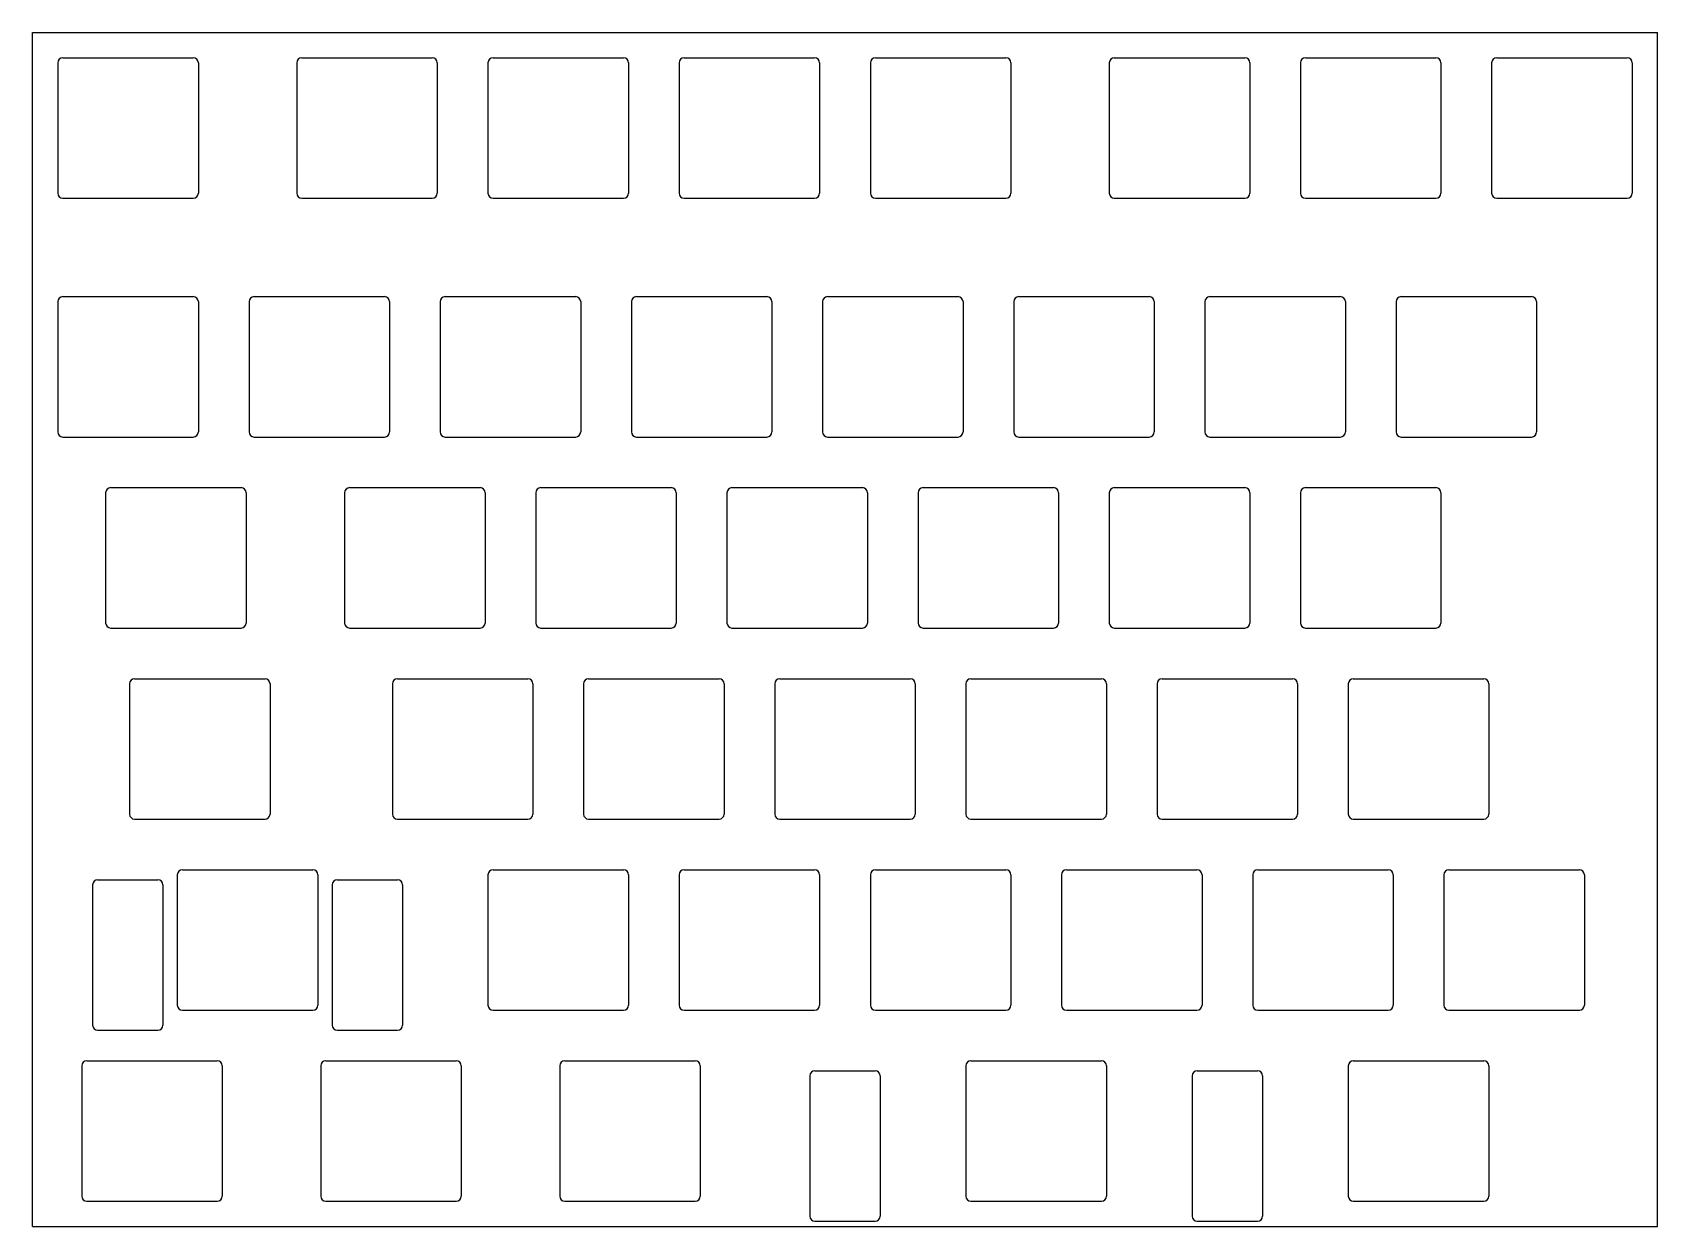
# Model space of a CAD drawing. Header units: millimetres. Extents: x 0 to 162, y -119 to 0.
import ezdxf

# ---------------------------------------------------------------- set-up
doc = ezdxf.new("R2010")
doc.units = ezdxf.units.MM

msp = doc.modelspace()

# ---------------------------------------------------------------- linework, layer by layer
for p, q in [((0, 0), (161.925, 0)), ((0, -119.0625), (0, 0)), ((161.925, -119.0625), (161.925, 0)), ((2.525, -3.025), (2.525, -16.025)), ((3.025, -2.525), (16.025, -2.525)), ((16.525, -3.025), (16.525, -16.025)), ((26.3375, -3.025), (26.3375, -16.025)), ((26.8375, -2.525), (39.8375, -2.525)), ((40.3375, -3.025), (40.3375, -16.025)), ((45.3875, -3.025), (45.3875, -16.025)), ((45.8875, -2.525), (58.8875, -2.525)), ((59.3875, -3.025), (59.3875, -16.025)), ((64.4375, -3.025), (64.4375, -16.025)), ((64.9375, -2.525), (77.9375, -2.525)), ((78.4375, -3.025), (78.4375, -16.025)), ((83.4875, -3.025), (83.4875, -16.025)), ((83.9875, -2.525), (96.9875, -2.525)), ((97.4875, -3.025), (97.4875, -16.025)), ((107.3, -3.025), (107.3, -16.025)), ((107.8, -2.525), (120.8, -2.525)), ((121.3, -3.025), (121.3, -16.025)), ((126.35, -3.025), (126.35, -16.025)), ((126.85, -2.525), (139.85, -2.525)), ((140.35, -3.025), (140.35, -16.025)), ((145.4, -3.025), (145.4, -16.025)), ((145.9, -2.525), (158.9, -2.525)), ((159.4, -3.025), (159.4, -16.025)), ((3.025, -16.525), (16.025, -16.525)), ((26.8375, -16.525), (39.8375, -16.525)), ((45.8875, -16.525), (58.8875, -16.525)), ((64.9375, -16.525), (77.9375, -16.525)), ((83.9875, -16.525), (96.9875, -16.525)), ((107.8, -16.525), (120.8, -16.525)), ((126.85, -16.525), (139.85, -16.525)), ((145.9, -16.525), (158.9, -16.525)), ((2.525, -26.8375), (2.525, -39.8375)), ((3.025, -26.3375), (16.025, -26.3375)), ((16.525, -26.8375), (16.525, -39.8375)), ((21.575, -26.8375), (21.575, -39.8375)), ((22.075, -26.3375), (35.075, -26.3375)), ((35.575, -26.8375), (35.575, -39.8375)), ((40.625, -26.8375), (40.625, -39.8375)), ((41.125, -26.3375), (54.125, -26.3375)), ((54.625, -26.8375), (54.625, -39.8375)), ((59.675, -26.8375), (59.675, -39.8375)), ((60.175, -26.3375), (73.175, -26.3375)), ((73.675, -26.8375), (73.675, -39.8375)), ((78.725, -26.8375), (78.725, -39.8375)), ((79.225, -26.3375), (92.225, -26.3375)), ((92.725, -26.8375), (92.725, -39.8375)), ((97.775, -26.8375), (97.775, -39.8375)), ((98.275, -26.3375), (111.275, -26.3375)), ((111.775, -26.8375), (111.775, -39.8375)), ((116.825, -26.8375), (116.825, -39.8375)), ((117.325, -26.3375), (130.325, -26.3375)), ((130.825, -26.8375), (130.825, -39.8375)), ((135.875, -26.8375), (135.875, -39.8375)), ((136.375, -26.3375), (149.375, -26.3375)), ((149.875, -26.8375), (149.875, -39.8375)), ((3.025, -40.3375), (16.025, -40.3375)), ((22.075, -40.3375), (35.075, -40.3375)), ((41.125, -40.3375), (54.125, -40.3375)), ((60.175, -40.3375), (73.175, -40.3375)), ((79.225, -40.3375), (92.225, -40.3375)), ((98.275, -40.3375), (111.275, -40.3375)), ((117.325, -40.3375), (130.325, -40.3375)), ((136.375, -40.3375), (149.375, -40.3375)), ((7.2875, -45.8875), (7.2875, -58.8875)), ((7.7875, -45.3875), (20.7875, -45.3875)), ((21.2875, -45.8875), (21.2875, -58.8875)), ((31.1, -45.8875), (31.1, -58.8875)), ((31.6, -45.3875), (44.6, -45.3875)), ((45.1, -45.8875), (45.1, -58.8875)), ((50.15, -45.8875), (50.15, -58.8875)), ((50.65, -45.3875), (63.65, -45.3875)), ((64.15, -45.8875), (64.15, -58.8875)), ((69.2, -45.8875), (69.2, -58.8875)), ((69.7, -45.3875), (82.7, -45.3875)), ((83.2, -45.8875), (83.2, -58.8875)), ((88.25, -45.8875), (88.25, -58.8875)), ((88.75, -45.3875), (101.75, -45.3875)), ((102.25, -45.8875), (102.25, -58.8875)), ((107.3, -45.8875), (107.3, -58.8875)), ((107.8, -45.3875), (120.8, -45.3875)), ((121.3, -45.8875), (121.3, -58.8875)), ((126.35, -45.8875), (126.35, -58.8875)), ((126.85, -45.3875), (139.85, -45.3875)), ((140.35, -45.8875), (140.35, -58.8875)), ((7.7875, -59.3875), (20.7875, -59.3875)), ((31.6, -59.3875), (44.6, -59.3875)), ((50.65, -59.3875), (63.65, -59.3875)), ((69.7, -59.3875), (82.7, -59.3875)), ((88.75, -59.3875), (101.75, -59.3875)), ((107.8, -59.3875), (120.8, -59.3875)), ((126.85, -59.3875), (139.85, -59.3875)), ((10.16875, -64.4375), (23.16875, -64.4375)), ((36.3625, -64.4375), (49.3625, -64.4375)), ((55.4125, -64.4375), (68.4125, -64.4375)), ((74.4625, -64.4375), (87.4625, -64.4375)), ((93.5125, -64.4375), (106.5125, -64.4375)), ((112.5625, -64.4375), (125.5625, -64.4375)), ((131.6125, -64.4375), (144.6125, -64.4375)), ((9.66875, -64.9375), (9.66875, -77.9375)), ((23.66875, -64.9375), (23.66875, -77.9375)), ((35.8625, -64.9375), (35.8625, -77.9375)), ((49.8625, -64.9375), (49.8625, -77.9375)), ((54.9125, -64.9375), (54.9125, -77.9375)), ((68.9125, -64.9375), (68.9125, -77.9375)), ((73.9625, -64.9375), (73.9625, -77.9375)), ((87.9625, -64.9375), (87.9625, -77.9375)), ((93.0125, -64.9375), (93.0125, -77.9375)), ((107.0125, -64.9375), (107.0125, -77.9375)), ((112.0625, -64.9375), (112.0625, -77.9375)), ((126.0625, -64.9375), (126.0625, -77.9375)), ((131.1125, -64.9375), (131.1125, -77.9375)), ((145.1125, -64.9375), (145.1125, -77.9375)), ((10.16875, -78.4375), (23.16875, -78.4375)), ((36.3625, -78.4375), (49.3625, -78.4375)), ((55.4125, -78.4375), (68.4125, -78.4375)), ((74.4625, -78.4375), (87.4625, -78.4375)), ((93.5125, -78.4375), (106.5125, -78.4375)), ((112.5625, -78.4375), (125.5625, -78.4375)), ((131.6125, -78.4375), (144.6125, -78.4375)), ((14.43125, -83.9875), (14.43125, -96.9875)), ((14.93125, -83.4875), (27.93125, -83.4875)), ((28.43125, -83.9875), (28.43125, -96.9875)), ((45.3875, -83.9875), (45.3875, -96.9875)), ((45.8875, -83.4875), (58.8875, -83.4875)), ((59.3875, -83.9875), (59.3875, -96.9875)), ((64.4375, -83.9875), (64.4375, -96.9875)), ((64.9375, -83.4875), (77.9375, -83.4875)), ((78.4375, -83.9875), (78.4375, -96.9875)), ((83.4875, -83.9875), (83.4875, -96.9875)), ((83.9875, -83.4875), (96.9875, -83.4875)), ((97.4875, -83.9875), (97.4875, -96.9875)), ((102.5375, -83.9875), (102.5375, -96.9875)), ((103.0375, -83.4875), (116.0375, -83.4875)), ((116.5375, -83.9875), (116.5375, -96.9875)), ((121.5875, -83.9875), (121.5875, -96.9875)), ((122.0875, -83.4875), (135.0875, -83.4875)), ((135.5875, -83.9875), (135.5875, -96.9875)), ((140.6375, -83.9875), (140.6375, -96.9875)), ((141.1375, -83.4875), (154.1375, -83.4875)), ((154.6375, -83.9875), (154.6375, -96.9875)), ((5.99325, -84.9875), (5.99325, -98.9875)), ((6.49325, -84.4875), (12.49325, -84.4875)), ((12.99325, -84.9875), (12.99325, -98.9875)), ((29.86925, -84.9875), (29.86925, -98.9875)), ((30.36925, -84.4875), (36.36925, -84.4875)), ((36.86925, -84.9875), (36.86925, -98.9875)), ((14.93125, -97.4875), (27.93125, -97.4875)), ((45.8875, -97.4875), (58.8875, -97.4875)), ((64.9375, -97.4875), (77.9375, -97.4875)), ((83.9875, -97.4875), (96.9875, -97.4875)), ((103.0375, -97.4875), (116.0375, -97.4875)), ((122.0875, -97.4875), (135.0875, -97.4875)), ((141.1375, -97.4875), (154.1375, -97.4875)), ((6.49325, -99.4875), (12.49325, -99.4875)), ((30.36925, -99.4875), (36.36925, -99.4875)), ((4.90625, -103.0375), (4.90625, -116.0375)), ((5.40625, -102.5375), (18.40625, -102.5375)), ((18.90625, -103.0375), (18.90625, -116.0375)), ((28.71875, -103.0375), (28.71875, -116.0375)), ((29.21875, -102.5375), (42.21875, -102.5375)), ((42.71875, -103.0375), (42.71875, -116.0375)), ((52.53125, -103.0375), (52.53125, -116.0375)), ((53.03125, -102.5375), (66.03125, -102.5375)), ((66.53125, -103.0375), (66.53125, -116.0375)), ((77.9625, -103.5375), (83.9625, -103.5375)), ((93.0125, -103.0375), (93.0125, -116.0375)), ((93.5125, -102.5375), (106.5125, -102.5375)), ((107.0125, -103.0375), (107.0125, -116.0375)), ((116.0625, -103.5375), (122.0625, -103.5375)), ((131.1125, -103.0375), (131.1125, -116.0375)), ((131.6125, -102.5375), (144.6125, -102.5375)), ((145.1125, -103.0375), (145.1125, -116.0375)), ((77.4625, -104.0375), (77.4625, -118.0375)), ((84.4625, -104.0375), (84.4625, -118.0375)), ((115.5625, -104.0375), (115.5625, -118.0375)), ((122.5625, -104.0375), (122.5625, -118.0375)), ((5.40625, -116.5375), (18.40625, -116.5375)), ((29.21875, -116.5375), (42.21875, -116.5375)), ((53.03125, -116.5375), (66.03125, -116.5375)), ((93.5125, -116.5375), (106.5125, -116.5375)), ((131.6125, -116.5375), (144.6125, -116.5375)), ((0, -119.0625), (161.925, -119.0625)), ((77.9625, -118.5375), (83.9625, -118.5375)), ((116.0625, -118.5375), (122.0625, -118.5375))]:
    msp.add_line(p, q)
for centre, start, end in [((3.025, -3.025), 90, 180), ((16.025, -3.025), 0, 90), ((26.8375, -3.025), 90, 180), ((39.8375, -3.025), 0, 90), ((45.8875, -3.025), 90, 180), ((58.8875, -3.025), 0, 90), ((64.9375, -3.025), 90, 180), ((77.9375, -3.025), 0, 90), ((83.9875, -3.025), 90, 180), ((96.9875, -3.025), 0, 90), ((107.8, -3.025), 90, 180), ((120.8, -3.025), 0, 90), ((126.85, -3.025), 90, 180), ((139.85, -3.025), 0, 90), ((145.9, -3.025), 90, 180), ((158.9, -3.025), 0, 90), ((3.025, -16.025), 180, 270), ((16.025, -16.025), 270, 0), ((26.8375, -16.025), 180, 270), ((39.8375, -16.025), 270, 0), ((45.8875, -16.025), 180, 270), ((58.8875, -16.025), 270, 0), ((64.9375, -16.025), 180, 270), ((77.9375, -16.025), 270, 0), ((83.9875, -16.025), 180, 270), ((96.9875, -16.025), 270, 0), ((107.8, -16.025), 180, 270), ((120.8, -16.025), 270, 0), ((126.85, -16.025), 180, 270), ((139.85, -16.025), 270, 0), ((145.9, -16.025), 180, 270), ((158.9, -16.025), 270, 0), ((3.025, -26.8375), 90, 180), ((16.025, -26.8375), 0, 90), ((22.075, -26.8375), 90, 180), ((35.075, -26.8375), 0, 90), ((41.125, -26.8375), 90, 180), ((54.125, -26.8375), 0, 90), ((60.175, -26.8375), 90, 180), ((73.175, -26.8375), 0, 90), ((79.225, -26.8375), 90, 180), ((92.225, -26.8375), 0, 90), ((98.275, -26.8375), 90, 180), ((111.275, -26.8375), 0, 90), ((117.325, -26.8375), 90, 180), ((130.325, -26.8375), 0, 90), ((136.375, -26.8375), 90, 180), ((149.375, -26.8375), 0, 90), ((3.025, -39.8375), 180, 270), ((16.025, -39.8375), 270, 0), ((22.075, -39.8375), 180, 270), ((35.075, -39.8375), 270, 0), ((41.125, -39.8375), 180, 270), ((54.125, -39.8375), 270, 0), ((60.175, -39.8375), 180, 270), ((73.175, -39.8375), 270, 0), ((79.225, -39.8375), 180, 270), ((92.225, -39.8375), 270, 0), ((98.275, -39.8375), 180, 270), ((111.275, -39.8375), 270, 0), ((117.325, -39.8375), 180, 270), ((130.325, -39.8375), 270, 0), ((136.375, -39.8375), 180, 270), ((149.375, -39.8375), 270, 0), ((7.7875, -45.8875), 90, 180), ((20.7875, -45.8875), 0, 90), ((31.6, -45.8875), 90, 180), ((44.6, -45.8875), 0, 90), ((50.65, -45.8875), 90, 180), ((63.65, -45.8875), 0, 90), ((69.7, -45.8875), 90, 180), ((82.7, -45.8875), 0, 90), ((88.75, -45.8875), 90, 180), ((101.75, -45.8875), 0, 90), ((107.8, -45.8875), 90, 180), ((120.8, -45.8875), 0, 90), ((126.85, -45.8875), 90, 180), ((139.85, -45.8875), 0, 90), ((7.7875, -58.8875), 180, 270), ((20.7875, -58.8875), 270, 0), ((31.6, -58.8875), 180, 270), ((44.6, -58.8875), 270, 0), ((50.65, -58.8875), 180, 270), ((63.65, -58.8875), 270, 0), ((69.7, -58.8875), 180, 270), ((82.7, -58.8875), 270, 0), ((88.75, -58.8875), 180, 270), ((101.75, -58.8875), 270, 0), ((107.8, -58.8875), 180, 270), ((120.8, -58.8875), 270, 0), ((126.85, -58.8875), 180, 270), ((139.85, -58.8875), 270, 0), ((10.16875, -64.9375), 90, 180), ((23.16875, -64.9375), 0, 90), ((36.3625, -64.9375), 90, 180), ((49.3625, -64.9375), 0, 90), ((55.4125, -64.9375), 90, 180), ((68.4125, -64.9375), 0, 90), ((74.4625, -64.9375), 90, 180), ((87.4625, -64.9375), 0, 90), ((93.5125, -64.9375), 90, 180), ((106.5125, -64.9375), 0, 90), ((112.5625, -64.9375), 90, 180), ((125.5625, -64.9375), 0, 90), ((131.6125, -64.9375), 90, 180), ((144.6125, -64.9375), 0, 90), ((10.16875, -77.9375), 180, 270), ((23.16875, -77.9375), 270, 0), ((36.3625, -77.9375), 180, 270), ((49.3625, -77.9375), 270, 0), ((55.4125, -77.9375), 180, 270), ((68.4125, -77.9375), 270, 0), ((74.4625, -77.9375), 180, 270), ((87.4625, -77.9375), 270, 0), ((93.5125, -77.9375), 180, 270), ((106.5125, -77.9375), 270, 0), ((112.5625, -77.9375), 180, 270), ((125.5625, -77.9375), 270, 0), ((131.6125, -77.9375), 180, 270), ((144.6125, -77.9375), 270, 0), ((14.93125, -83.9875), 90, 180), ((27.93125, -83.9875), 0, 90), ((45.8875, -83.9875), 90, 180), ((58.8875, -83.9875), 0, 90), ((64.9375, -83.9875), 90, 180), ((77.9375, -83.9875), 0, 90), ((83.9875, -83.9875), 90, 180), ((96.9875, -83.9875), 0, 90), ((103.0375, -83.9875), 90, 180), ((116.0375, -83.9875), 0, 90), ((122.0875, -83.9875), 90, 180), ((135.0875, -83.9875), 0, 90), ((141.1375, -83.9875), 90, 180), ((154.1375, -83.9875), 0, 90), ((6.49325, -84.9875), 90, 180), ((12.49325, -84.9875), 0, 90), ((30.36925, -84.9875), 90, 180), ((36.36925, -84.9875), 0, 90), ((14.93125, -96.9875), 180, 270), ((27.93125, -96.9875), 270, 0), ((45.8875, -96.9875), 180, 270), ((58.8875, -96.9875), 270, 0), ((64.9375, -96.9875), 180, 270), ((77.9375, -96.9875), 270, 0), ((83.9875, -96.9875), 180, 270), ((96.9875, -96.9875), 270, 0), ((103.0375, -96.9875), 180, 270), ((116.0375, -96.9875), 270, 0), ((122.0875, -96.9875), 180, 270), ((135.0875, -96.9875), 270, 0), ((141.1375, -96.9875), 180, 270), ((154.1375, -96.9875), 270, 0), ((6.49325, -98.9875), 180, 270), ((12.49325, -98.9875), 270, 0), ((30.36925, -98.9875), 180, 270), ((36.36925, -98.9875), 270, 0), ((5.40625, -103.0375), 90, 180), ((18.40625, -103.0375), 0, 90), ((29.21875, -103.0375), 90, 180), ((42.21875, -103.0375), 0, 90), ((53.03125, -103.0375), 90, 180), ((66.03125, -103.0375), 0, 90), ((77.9625, -104.0375), 90, 180), ((83.9625, -104.0375), 0, 90), ((93.5125, -103.0375), 90, 180), ((106.5125, -103.0375), 0, 90), ((116.0625, -104.0375), 90, 180), ((122.0625, -104.0375), 0, 90), ((131.6125, -103.0375), 90, 180), ((144.6125, -103.0375), 0, 90), ((5.40625, -116.0375), 180, 270), ((18.40625, -116.0375), 270, 0), ((29.21875, -116.0375), 180, 270), ((42.21875, -116.0375), 270, 0), ((53.03125, -116.0375), 180, 270), ((66.03125, -116.0375), 270, 0), ((93.5125, -116.0375), 180, 270), ((106.5125, -116.0375), 270, 0), ((131.6125, -116.0375), 180, 270), ((144.6125, -116.0375), 270, 0), ((77.9625, -118.0375), 180, 270), ((83.9625, -118.0375), 270, 0), ((116.0625, -118.0375), 180, 270), ((122.0625, -118.0375), 270, 0)]:
    msp.add_arc(centre, 0.5, start, end)

doc.saveas('drawing.dxf')
